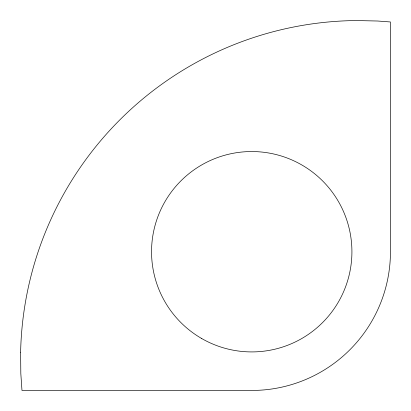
<?xml version="1.0" encoding="UTF-8"?>
<svg xmlns="http://www.w3.org/2000/svg" width="411" height="411" viewBox="0 0 411 411"><rect width="100%" height="100%" fill="white"/><g stroke="black" fill="none" stroke-linecap="round" stroke-linejoin="round"><path stroke-width="0.62" d="M20.617 352.212L20.817 373.517L21.978 390.45L251.732 390.45A138.718 138.718 0 0 0 390.45 251.732L390.45 21.968L377.678 21.018L356.383 20.55A339.09 339.09 0 0 0 20.617 352.212M201.637 338.494A100.186 100.186 0 0 0 351.919 251.732A100.186 100.186 0 0 0 201.637 164.97A100.186 100.186 0 0 0 201.637 338.494"/></g></svg>
